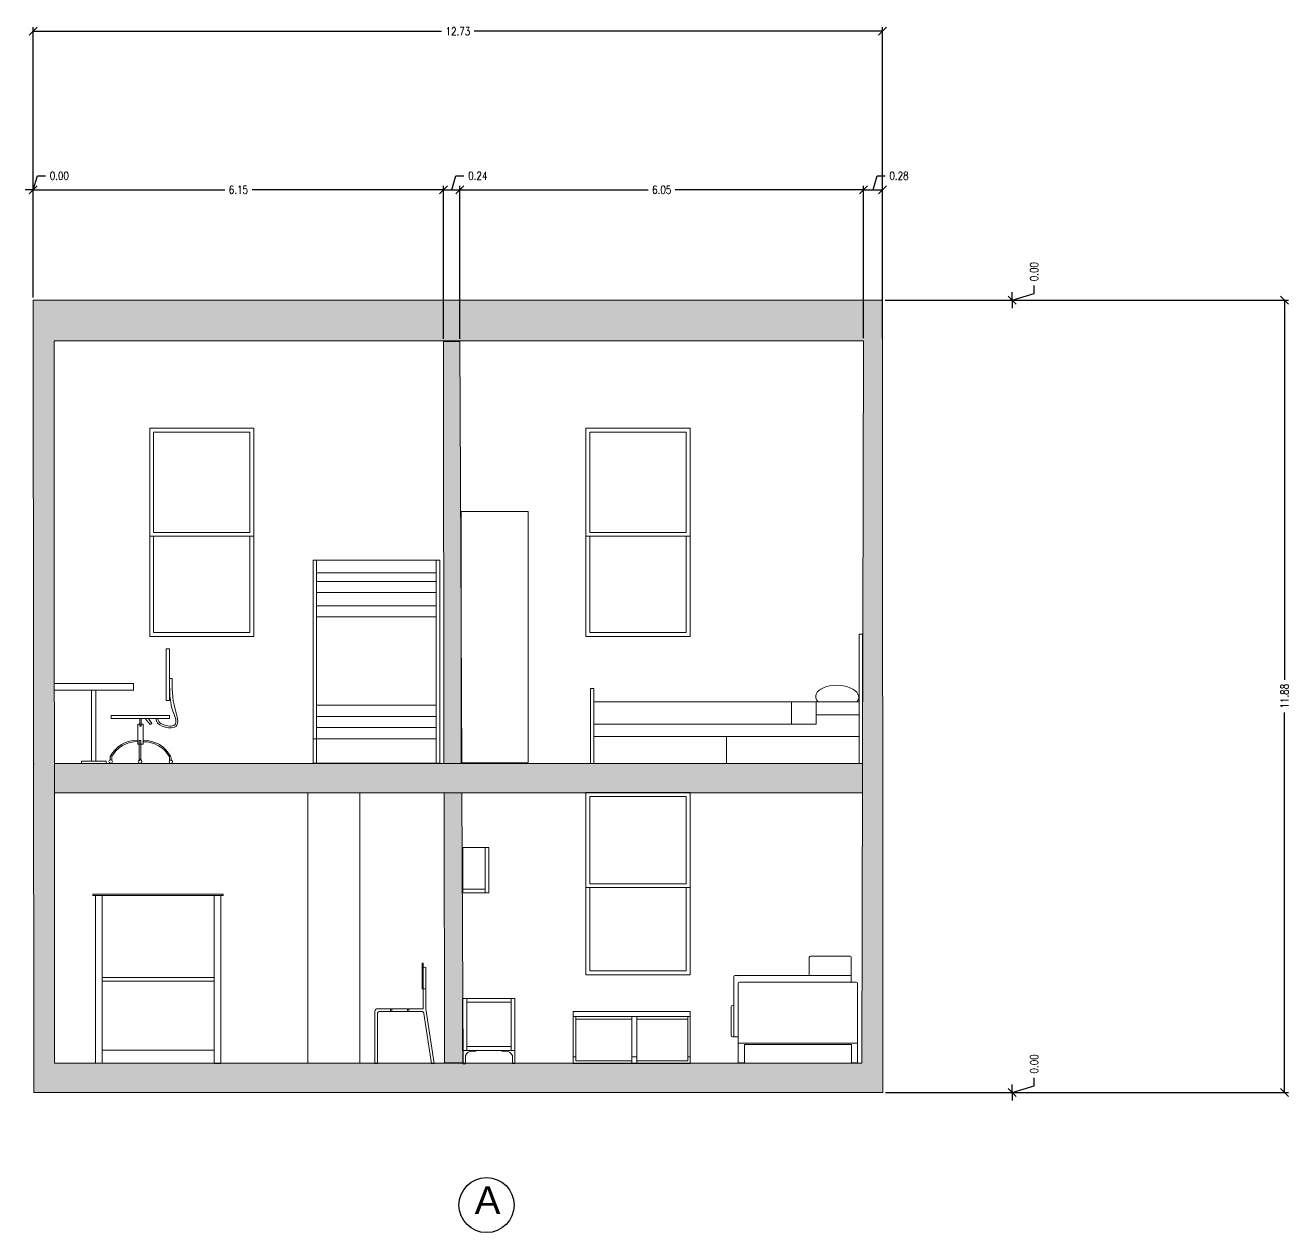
# Model space of a CAD drawing. Header units: inches. Extents: x 8.3 to 92.5, y 22.4 to 41.4.
# Drawn here: x 32.57 to 51.54, y 22.81 to 40.9 of the extents above; entities that cross this region are included whole.
import ezdxf

# ---------------------------------------------------------------- set-up
doc = ezdxf.new("R2010")
doc.units = ezdxf.units.IN
doc.header["$MEASUREMENT"] = 0
doc.layers.get('DEFPOINTS').update_dxf_attribs({"color": 210})
doc.layers.add('A-ELEV-MBE1', color=7, linetype='Continuous', lineweight=35)
doc.styles.add('E-ROMANS', font='romans.shx', dxfattribs={"width": 0.8})
doc.styles.get("Standard").update_dxf_attribs({"font": 'Arial.ttf'})
doc.dimstyles.new('E-0100_ARW_18', dxfattribs={"dimscale": 0.001, "dimtxt": 180, "dimasz": 180, "dimexe": 90, "dimexo": 60, "dimgap": 90, "dimtad": 0, "dimzin": 0, "dimdsep": 46, "dimtxsty": 'E-ROMANS', "dimblk": 'OPEN90', "dimcen": 90, "dimclrd": 256, "dimclre": 256, "dimclrt": 256, "dimadec": 0, "dimazin": 0, "dimtfac": 1, "dimtmove": 1, "dimatfit": 3, "dimldrblk": 'OPEN90', "dimfxl": 1, "dimtfill": 1, "dimtolj": 1, "dimtzin": 0, "dimarcsym": 0})

# ---------------------------------------------------------------- blocks, each defined once
blk = doc.blocks.new('_Oblique')
at = {"color": 0, "linetype": 'ByBlock', "lineweight": -2}
blk.add_line((-0.5, -0.5), (0.5, 0.5), dxfattribs=at)
blk = doc.blocks.new('*D171')
at = {"lineweight": -2, "transparency": 16777216}
for p, q in [((45.457, 36.787), (51.505, 36.787)), ((45.462, 24.911), (51.505, 24.911))]:
    blk.add_line(p, q, dxfattribs=at)
at = {"transparency": 16777216}
for p, q in [((51.445, 36.787), (51.445, 31.094)), ((51.445, 24.911), (51.445, 30.604))]:
    blk.add_line(p, q, dxfattribs=at)
at = {"layer": 'DEFPOINTS', "color": 0, "transparency": 16777216}
for p in [(45.417, 36.787), (45.422, 24.911), (51.445, 24.911)]:
    blk.add_point(p, dxfattribs=at)
at = {"transparency": 16777216, "xscale": 0.12, "yscale": 0.12, "zscale": 0.12}
for p, rotation in [((51.445, 36.787), 90), ((51.445, 24.911), 270)]:
    blk.add_blockref('_Oblique', p, dxfattribs=dict(at, rotation=rotation))
at = {"lineweight": 0, "transparency": 16777216, "insert": (51.445, 30.849), "char_height": 0.12, "attachment_point": 5, "rotation": 90, "style": 'E-ROMANS', "bg_fill": 3, "box_fill_scale": 1.25, "bg_fill_color": 256, "bg_fill_true_color": 13158600, "bg_fill_transparency": 0}
blk.add_mtext('\\A1;11.88', dxfattribs=at)
blk = doc.blocks.new('_Open90')
at = {"color": 0, "linetype": 'ByBlock', "lineweight": -2}
for p, q in [((0, 0), (-1, 0)), ((-0.5, 0.5), (0, 0)), ((0, 0), (-0.5, -0.5))]:
    blk.add_line(p, q, dxfattribs=at)
blk = doc.blocks.new('*D172')
at = {"transparency": 16777216}
for p, q in [((47.689, 36.886), (47.689, 37.006)), ((47.359, 36.787), (47.359, 36.907)), ((47.359, 36.787), (47.689, 36.886)), ((47.359, 36.787), (47.359, 36.667))]:
    blk.add_line(p, q, dxfattribs=at)
at = {"lineweight": -2, "transparency": 16777216}
blk.add_line((45.457, 36.787), (47.419, 36.787), dxfattribs=at)
blk.add_line((45.457, 36.787), (47.419, 36.787), dxfattribs=at)
at = {"layer": 'DEFPOINTS', "color": 0, "transparency": 16777216}
for p in [(45.417, 36.787), (45.417, 36.787), (47.359, 36.787)]:
    blk.add_point(p, dxfattribs=at)
at = {"transparency": 16777216, "xscale": 0.12, "yscale": 0.12, "zscale": 0.12}
for rotation in [90, 270]:
    blk.add_blockref('_Oblique', (47.359, 36.787), dxfattribs=dict(at, rotation=rotation))
at = {"lineweight": 9, "transparency": 16777216, "insert": (47.689, 37.212), "char_height": 0.12, "attachment_point": 5, "rotation": 90, "style": 'E-ROMANS', "bg_fill": 3, "box_fill_scale": 1.25, "bg_fill_color": 256, "bg_fill_true_color": 13158600, "bg_fill_transparency": 0}
blk.add_mtext('\\A1;0.00', dxfattribs=at)
blk = doc.blocks.new('*D174')
at = {"transparency": 16777216}
for p, q in [((47.69, 25.01), (47.69, 25.13)), ((47.36, 24.911), (47.36, 25.031)), ((47.36, 24.911), (47.69, 25.01)), ((47.36, 24.911), (47.36, 24.791))]:
    blk.add_line(p, q, dxfattribs=at)
at = {"lineweight": -2, "transparency": 16777216}
blk.add_line((45.462, 24.911), (47.42, 24.911), dxfattribs=at)
blk.add_line((45.462, 24.911), (47.42, 24.911), dxfattribs=at)
at = {"layer": 'DEFPOINTS', "color": 0, "transparency": 16777216}
for p in [(45.422, 24.911), (45.422, 24.911), (47.36, 24.911)]:
    blk.add_point(p, dxfattribs=at)
at = {"transparency": 16777216, "xscale": 0.12, "yscale": 0.12, "zscale": 0.12}
for rotation in [90, 270]:
    blk.add_blockref('_Oblique', (47.36, 24.911), dxfattribs=dict(at, rotation=rotation))
at = {"lineweight": 9, "transparency": 16777216, "insert": (47.69, 25.337), "char_height": 0.12, "attachment_point": 5, "rotation": 90, "style": 'E-ROMANS', "bg_fill": 3, "box_fill_scale": 1.25, "bg_fill_color": 256, "bg_fill_true_color": 13158600, "bg_fill_transparency": 0}
blk.add_mtext('\\A1;0.00', dxfattribs=at)
blk = doc.blocks.new('*D175')
at = {"transparency": 16777216}
for p, q in [((47.69, 25.01), (47.69, 25.13)), ((47.36, 24.911), (47.36, 25.031)), ((47.36, 24.911), (47.69, 25.01)), ((47.36, 24.911), (47.36, 24.791))]:
    blk.add_line(p, q, dxfattribs=at)
at = {"lineweight": -2, "transparency": 16777216}
blk.add_line((45.462, 24.911), (47.42, 24.911), dxfattribs=at)
blk.add_line((45.462, 24.911), (47.42, 24.911), dxfattribs=at)
at = {"layer": 'DEFPOINTS', "color": 0, "transparency": 16777216}
for p in [(45.422, 24.911), (45.422, 24.911), (47.36, 24.911)]:
    blk.add_point(p, dxfattribs=at)
at = {"transparency": 16777216, "xscale": 0.12, "yscale": 0.12, "zscale": 0.12}
for rotation in [90, 270]:
    blk.add_blockref('_Oblique', (47.36, 24.911), dxfattribs=dict(at, rotation=rotation))
at = {"lineweight": 9, "transparency": 16777216, "insert": (47.69, 25.337), "char_height": 0.12, "attachment_point": 5, "rotation": 90, "style": 'E-ROMANS', "bg_fill": 3, "box_fill_scale": 1.25, "bg_fill_color": 256, "bg_fill_true_color": 13158600, "bg_fill_transparency": 0}
blk.add_mtext('\\A1;0.00', dxfattribs=at)
blk = doc.blocks.new('*D151')
at = {"lineweight": -2, "transparency": 16777216}
for p, q in [((32.687, 36.827), (32.687, 40.875)), ((45.417, 36.827), (45.417, 40.875))]:
    blk.add_line(p, q, dxfattribs=at)
at = {"transparency": 16777216}
for p, q in [((32.687, 40.815), (38.807, 40.815)), ((45.417, 40.815), (39.297, 40.815))]:
    blk.add_line(p, q, dxfattribs=at)
at = {"layer": 'DEFPOINTS', "color": 0, "transparency": 16777216}
for p in [(45.417, 40.815), (32.687, 36.787), (45.417, 36.787)]:
    blk.add_point(p, dxfattribs=at)
at = {"transparency": 16777216, "xscale": 0.12, "yscale": 0.12, "zscale": 0.12, "rotation": 180}
blk.add_blockref('_Oblique', (32.687, 40.815), dxfattribs=at)
at = {"transparency": 16777216, "xscale": 0.12, "yscale": 0.12, "zscale": 0.12}
blk.add_blockref('_Oblique', (45.417, 40.815), dxfattribs=at)
at = {"lineweight": 9, "transparency": 16777216, "insert": (39.052, 40.815), "char_height": 0.12, "attachment_point": 5, "style": 'E-ROMANS', "bg_fill": 3, "box_fill_scale": 1.25, "bg_fill_color": 256, "bg_fill_true_color": 13158600, "bg_fill_transparency": 0}
blk.add_mtext('\\A1;12.73', dxfattribs=at)
blk = doc.blocks.new('*D152')
at = {"transparency": 16777216}
for p, q in [((32.687, 38.44), (32.75, 38.65)), ((32.75, 38.65), (32.87, 38.65)), ((32.687, 38.44), (32.567, 38.44)), ((32.687, 38.44), (32.807, 38.44))]:
    blk.add_line(p, q, dxfattribs=at)
at = {"lineweight": -2, "transparency": 16777216}
blk.add_line((32.687, 36.827), (32.687, 38.5), dxfattribs=at)
blk.add_line((32.687, 36.827), (32.687, 38.5), dxfattribs=at)
at = {"layer": 'DEFPOINTS', "color": 0, "transparency": 16777216}
for p in [(32.687, 38.44), (32.687, 36.787), (32.687, 36.787)]:
    blk.add_point(p, dxfattribs=at)
at = {"transparency": 16777216, "xscale": 0.12, "yscale": 0.12, "zscale": 0.12}
blk.add_blockref('_Oblique', (32.687, 38.44), dxfattribs=at)
at = {"transparency": 16777216, "xscale": 0.12, "yscale": 0.12, "zscale": 0.12, "rotation": 180}
blk.add_blockref('_Oblique', (32.687, 38.44), dxfattribs=at)
at = {"lineweight": 9, "transparency": 16777216, "insert": (33.077, 38.65), "char_height": 0.12, "attachment_point": 5, "style": 'E-ROMANS', "bg_fill": 3, "box_fill_scale": 1.25, "bg_fill_color": 256, "bg_fill_true_color": 13158600, "bg_fill_transparency": 0}
blk.add_mtext('\\A1;0.00', dxfattribs=at)
blk = doc.blocks.new('*D153')
at = {"lineweight": -2, "transparency": 16777216}
for p, q in [((32.687, 36.827), (32.687, 38.5)), ((38.837, 36.205), (38.837, 38.5))]:
    blk.add_line(p, q, dxfattribs=at)
at = {"transparency": 16777216}
for p, q in [((32.687, 38.44), (35.558, 38.44)), ((38.837, 38.44), (35.966, 38.44))]:
    blk.add_line(p, q, dxfattribs=at)
at = {"layer": 'DEFPOINTS', "color": 0, "transparency": 16777216}
for p in [(38.837, 38.44), (32.687, 36.787), (38.837, 36.165)]:
    blk.add_point(p, dxfattribs=at)
at = {"transparency": 16777216, "xscale": 0.12, "yscale": 0.12, "zscale": 0.12, "rotation": 180}
blk.add_blockref('_Oblique', (32.687, 38.44), dxfattribs=at)
at = {"transparency": 16777216, "xscale": 0.12, "yscale": 0.12, "zscale": 0.12}
blk.add_blockref('_Oblique', (38.837, 38.44), dxfattribs=at)
at = {"lineweight": 9, "transparency": 16777216, "insert": (35.762, 38.44), "char_height": 0.12, "attachment_point": 5, "style": 'E-ROMANS', "bg_fill": 3, "box_fill_scale": 1.25, "bg_fill_color": 256, "bg_fill_true_color": 13158600, "bg_fill_transparency": 0}
blk.add_mtext('\\A1;6.15', dxfattribs=at)
blk = doc.blocks.new('*D154')
at = {"transparency": 16777216}
for p, q in [((38.959, 38.44), (39.022, 38.65)), ((39.022, 38.65), (39.142, 38.65)), ((38.837, 38.44), (39.081, 38.44))]:
    blk.add_line(p, q, dxfattribs=at)
at = {"lineweight": -2, "transparency": 16777216}
for p, q in [((38.837, 36.205), (38.837, 38.5)), ((39.081, 36.205), (39.081, 38.5))]:
    blk.add_line(p, q, dxfattribs=at)
at = {"layer": 'DEFPOINTS', "color": 0, "transparency": 16777216}
for p in [(39.081, 38.44), (38.837, 36.165), (39.081, 36.165)]:
    blk.add_point(p, dxfattribs=at)
at = {"transparency": 16777216, "xscale": 0.12, "yscale": 0.12, "zscale": 0.12, "rotation": 180}
blk.add_blockref('_Oblique', (38.837, 38.44), dxfattribs=at)
at = {"lineweight": 9, "transparency": 16777216, "insert": (39.35, 38.65), "char_height": 0.12, "attachment_point": 5, "style": 'E-ROMANS', "bg_fill": 3, "box_fill_scale": 1.25, "bg_fill_color": 256, "bg_fill_true_color": 13158600, "bg_fill_transparency": 0}
blk.add_mtext('\\A1;0.24', dxfattribs=at)
at = {"transparency": 16777216, "xscale": 0.12, "yscale": 0.12, "zscale": 0.12}
blk.add_blockref('_Oblique', (39.081, 38.44), dxfattribs=at)
blk = doc.blocks.new('*D155')
at = {"lineweight": -2, "transparency": 16777216}
for p, q in [((39.081, 36.205), (39.081, 38.5)), ((45.133, 36.217), (45.133, 38.5))]:
    blk.add_line(p, q, dxfattribs=at)
at = {"transparency": 16777216}
for p, q in [((39.081, 38.44), (41.903, 38.44)), ((45.133, 38.44), (42.311, 38.44))]:
    blk.add_line(p, q, dxfattribs=at)
at = {"layer": 'DEFPOINTS', "color": 0, "transparency": 16777216}
for p in [(45.133, 38.44), (39.081, 36.165), (45.133, 36.177)]:
    blk.add_point(p, dxfattribs=at)
at = {"transparency": 16777216, "xscale": 0.12, "yscale": 0.12, "zscale": 0.12, "rotation": 180}
blk.add_blockref('_Oblique', (39.081, 38.44), dxfattribs=at)
at = {"transparency": 16777216, "xscale": 0.12, "yscale": 0.12, "zscale": 0.12}
blk.add_blockref('_Oblique', (45.133, 38.44), dxfattribs=at)
at = {"lineweight": 9, "transparency": 16777216, "insert": (42.107, 38.44), "char_height": 0.12, "attachment_point": 5, "style": 'E-ROMANS', "bg_fill": 3, "box_fill_scale": 1.25, "bg_fill_color": 256, "bg_fill_true_color": 13158600, "bg_fill_transparency": 0}
blk.add_mtext('\\A1;6.05', dxfattribs=at)
blk = doc.blocks.new('*D156')
at = {"transparency": 16777216}
for p, q in [((45.275, 38.44), (45.338, 38.65)), ((45.338, 38.65), (45.458, 38.65)), ((45.133, 38.44), (45.417, 38.44))]:
    blk.add_line(p, q, dxfattribs=at)
at = {"lineweight": -2, "transparency": 16777216}
for p, q in [((45.133, 36.217), (45.133, 38.5)), ((45.417, 36.217), (45.417, 38.5))]:
    blk.add_line(p, q, dxfattribs=at)
at = {"layer": 'DEFPOINTS', "color": 0, "transparency": 16777216}
for p in [(45.417, 38.44), (45.133, 36.177), (45.417, 36.177)]:
    blk.add_point(p, dxfattribs=at)
at = {"transparency": 16777216, "xscale": 0.12, "yscale": 0.12, "zscale": 0.12, "rotation": 180}
blk.add_blockref('_Oblique', (45.133, 38.44), dxfattribs=at)
at = {"lineweight": 9, "transparency": 16777216, "insert": (45.664, 38.65), "char_height": 0.12, "attachment_point": 5, "style": 'E-ROMANS', "bg_fill": 3, "box_fill_scale": 1.25, "bg_fill_color": 256, "bg_fill_true_color": 13158600, "bg_fill_transparency": 0}
blk.add_mtext('\\A1;0.28', dxfattribs=at)
at = {"transparency": 16777216, "xscale": 0.12, "yscale": 0.12, "zscale": 0.12}
blk.add_blockref('_Oblique', (45.417, 38.44), dxfattribs=at)

msp = doc.modelspace()

# ---------------------------------------------------------------- hatches: boundary and pattern name
h = msp.add_hatch(color=0)
h.dxf.hatch_style = 1
h.set_gradient(color1=(51, 51, 51), color2=(51, 51, 51), tint=1)
h.paths.add_polyline_path([(32.696, 24.911), (45.422, 24.911), (45.417, 36.787), (32.687, 36.787)])
h.paths.add_polyline_path([(32.998, 36.177), (45.133, 36.177), (45.106, 25.348), (42.536, 25.348), (42.536, 25.344), (40.78, 25.344), (39.907, 25.345), (39.907, 25.344), (39.868, 25.344), (39.166, 25.345), (39.166, 25.344), (39.127, 25.344), (38.696, 25.345), (38.696, 25.344), (38.657, 25.344), (37.847, 25.345), (37.847, 25.344), (37.808, 25.344), (35.496, 25.346), (35.496, 25.346), (35.399, 25.346), (33.004, 25.348)], flags=16)
h.paths.add_polyline_path([(33.58, 27.861), (33.58, 27.881), (35.531, 27.881), (35.531, 27.861), (35.399, 27.861), (35.399, 26.577), (33.717, 26.577), (33.717, 27.861)], flags=0)
h.paths.add_polyline_path([(39.712, 25.539), (39.712, 25.53), (39.771, 25.53), (39.849, 25.535), (39.849, 25.539)], flags=0)
h.paths.add_polyline_path([(40.972, 29.402), (40.972, 29.404), (42.533, 29.404), (42.533, 26.672), (40.972, 26.672), (40.972, 29.402), (39.112, 29.402), (39.116, 28.583), (39.517, 28.583), (39.517, 27.9), (39.119, 27.9), (39.131, 25.357), (38.849, 25.356), (38.844, 29.402)], flags=0)
edge = h.paths.add_edge_path(flags=0)
edge.add_line((33.411, 29.876), (33.562, 29.876))
edge.add_line((33.562, 29.876), (33.562, 30.939))
edge.add_line((33.562, 30.939), (33.623, 30.939))
edge.add_line((33.623, 30.939), (33.623, 29.876))
edge.add_line((33.623, 29.876), (33.78, 29.876))
edge.add_line((33.78, 29.876), (33.78, 29.839))
edge.add_line((33.78, 29.839), (33.848, 29.844))
edge.add_arc((33.848, 29.87), 0.0265, 180, 270, ccw=False)
edge.add_arc((33.848, 29.87), 0.0265, 111.6258, 180, ccw=False)
edge.add_line((33.838, 29.895), (33.838, 29.944))
edge.add_arc((34.249, 29.724), 0.466, 89.4897, 151.7453, ccw=False)
edge.add_line((34.253, 30.19), (34.253, 30.429))
edge.add_line((34.253, 30.429), (34.282, 30.429))
edge.add_line((34.282, 30.429), (34.282, 30.514))
edge.add_line((34.282, 30.514), (33.854, 30.514))
edge.add_line((33.854, 30.514), (33.854, 30.562))
edge.add_line((33.854, 30.562), (34.73, 30.562))
edge.add_line((34.73, 30.562), (34.73, 30.514))
edge.add_line((34.73, 30.514), (34.556, 30.514))
edge.add_spline(control_points=[(34.556, 30.514), (34.557, 30.495), (34.559, 30.483), (34.594, 30.43), (34.688, 30.397), (34.818, 30.407), (34.83, 30.431), (34.813, 30.562), (34.763, 30.633), (34.738, 30.872), (34.73, 30.783), (34.73, 31.114)], knot_values=[0.000001, 0.000001, 0.000001, 0.000001, 0.030569, 0.030569, 0.133405, 0.133405, 0.236241, 0.236241, 0.339078, 0.339078, 0.540939, 0.540939, 0.540939, 0.540939], degree=3, periodic=0)
edge.add_line((34.73, 31.062), (34.73, 30.783))
edge.add_line((34.73, 30.783), (34.677, 30.783))
edge.add_line((34.677, 30.783), (34.677, 31.557))
edge.add_line((34.677, 31.557), (34.73, 31.557))
edge.add_line((34.73, 31.557), (34.73, 31.114))
edge.add_line((34.73, 31.114), (34.77, 31.114))
edge.add_spline(control_points=[(34.77, 31.114), (34.768, 30.973), (34.765, 30.755), (34.928, 30.31), (34.539, 30.389), (34.528, 30.502), (34.528, 30.514)], knot_values=[0, 0, 0, 0, 0.236933, 0.368545, 0.523914, 0.541861, 0.541861, 0.541861, 0.541861], degree=3, periodic=0)
edge.add_line((34.528, 30.514), (34.415, 30.514))
edge.add_line((34.415, 30.514), (34.464, 30.441))
edge.add_line((34.464, 30.441), (34.437, 30.427))
edge.add_line((34.437, 30.427), (34.365, 30.514))
edge.add_line((34.365, 30.514), (34.302, 30.514))
edge.add_line((34.302, 30.514), (34.302, 30.429))
edge.add_line((34.302, 30.429), (34.333, 30.429))
edge.add_line((34.333, 30.429), (34.333, 30.189))
edge.add_arc((34.34, 29.722), 0.466, 27.2245, 90.8543, ccw=False)
edge.add_line((34.755, 29.936), (34.755, 29.893))
edge.add_arc((34.749, 29.867), 0.0265, 0, 77.01, ccw=False)
edge.add_arc((34.749, 29.867), 0.0265, -90, 0, ccw=False)
edge.add_line((34.749, 29.84), (36.884, 29.84))
edge.add_line((36.884, 29.84), (36.884, 32.888))
edge.add_line((36.884, 32.888), (36.934, 32.888))
edge.add_line((36.934, 32.888), (38.779, 32.888))
edge.add_line((38.779, 32.888), (38.779, 32.888))
edge.add_line((38.779, 32.888), (38.779, 29.839))
edge.add_line((38.779, 29.839), (38.843, 29.839))
edge.add_line((38.843, 29.839), (38.837, 36.165))
edge.add_line((38.837, 36.165), (39.081, 36.165))
edge.add_line((39.081, 36.165), (39.092, 33.617))
edge.add_line((39.092, 33.617), (40.106, 33.617))
edge.add_line((40.106, 33.617), (40.106, 29.839))
edge.add_line((40.106, 29.839), (41.041, 29.839))
edge.add_line((41.041, 29.839), (41.042, 30.964))
edge.add_line((41.042, 30.964), (41.09, 30.963))
edge.add_line((41.09, 30.963), (41.09, 30.767))
edge.add_line((41.09, 30.767), (44.423, 30.767))
edge.add_line((44.423, 30.767), (44.448, 30.767))
edge.add_ellipse((44.738, 30.839), major_axis=(0.323, -0.008), ratio=0.539658, start_angle=338.4456, end_angle=566.9539, ccw=False)
edge.add_line((45.036, 30.767), (45.069, 30.767))
edge.add_line((45.069, 30.767), (45.069, 31.78))
edge.add_line((45.069, 31.78), (45.116, 31.777))
edge.add_line((45.116, 31.777), (45.116, 29.839))
edge.add_line((45.116, 29.839), (38.779, 29.839))
edge.add_line((38.779, 29.839), (38.779, 29.839))
edge.add_line((38.779, 29.839), (38.724, 29.839))
edge.add_line((38.724, 29.839), (36.884, 29.839))
edge.add_line((36.884, 29.839), (33.411, 29.839))
edge.add_line((33.411, 29.839), (33.411, 29.876))
h.paths.add_polyline_path([(34.433, 31.744), (34.433, 34.866), (35.994, 34.866), (35.994, 31.744)], flags=0)
h.paths.add_polyline_path([(34.491, 31.803), (34.491, 33.247), (35.935, 33.247), (35.935, 31.803)], flags=0)
h.paths.add_polyline_path([(38.571, 26.456), (38.571, 26.783, 0.096723), (38.532, 26.788), (38.532, 26.462, -0.096723)], flags=0)
h.paths.add_polyline_path([(34.491, 33.305), (34.491, 34.808), (35.935, 34.808), (35.935, 33.305)], flags=0)
h.paths.add_polyline_path([(40.78, 26.125), (42.536, 26.125), (42.536, 26.046), (42.536, 25.344), (40.78, 25.344)], flags=0)
h.paths.add_polyline_path([(42.475, 27.98), (42.475, 26.731), (41.031, 26.731), (41.031, 27.98)], flags=0)
h.paths.add_polyline_path([(41.658, 25.442), (41.736, 25.442), (41.736, 26.007), (42.497, 26.007), (42.497, 25.383), (41.736, 25.383), (41.736, 25.344), (41.658, 25.344)], flags=0)
h.paths.add_polyline_path([(41.031, 28.038), (41.031, 29.345), (42.475, 29.345), (42.475, 28.038)], flags=0)
h.paths.add_polyline_path([(40.972, 31.744), (40.972, 34.866), (42.533, 34.866), (42.533, 31.744)], flags=0)
h.paths.add_polyline_path([(41.031, 31.802), (41.031, 33.246), (42.475, 33.246), (42.475, 31.802)], flags=0)
h.paths.add_polyline_path([(41.031, 33.305), (41.031, 34.807), (42.475, 34.807), (42.475, 33.305)], flags=0)
h.paths.add_polyline_path([(43.206, 26.663), (44.319, 26.663), (44.319, 26.934, -0.434263), (44.337, 26.954), (44.93, 26.954, -0.394444), (44.948, 26.938), (44.948, 26.663), (44.948, 26.564), (45.023, 26.564, -0.394444), (45.041, 26.547), (45.041, 25.647), (45.041, 25.354), (44.95, 25.354), (44.95, 25.627), (43.35, 25.627), (43.35, 25.354), (43.253, 25.354), (43.253, 25.647), (43.253, 25.744), (43.188, 25.744), (43.167, 25.744, -0.394444), (43.149, 25.761), (43.149, 26.193, -0.434263), (43.167, 26.213), (43.188, 26.213), (43.188, 26.643, -0.434263)], flags=0)
h.paths.add_polyline_path([(44.051, 30.429), (44.051, 30.767), (44.423, 30.767), (44.423, 30.429)], flags=0)
h = msp.add_hatch(color=256)
h.dxf.hatch_style = 1
h.set_gradient(color1=(51, 51, 51), color2=(51, 51, 51), tint=1)
h.paths.add_polyline_path([(38.779, 29.839), (38.779, 29.839), (38.724, 29.839), (36.884, 29.839), (33.001, 29.839), (33.002, 29.402), (40.972, 29.402), (40.972, 29.404), (42.533, 29.404), (45.116, 29.402), (45.117, 29.839)])
h.paths.add_polyline_path([(39.1, 32.03), (39.081, 36.165), (38.837, 36.165), (38.843, 29.839), (39.1, 29.839)])
h.paths.add_polyline_path([(39.112, 29.402), (38.844, 29.402), (38.849, 25.356), (39.127, 25.357), (39.127, 25.539), (39.127, 26.32)])

# ---------------------------------------------------------------- linework, layer by layer
at = {"color": 0, "lineweight": 20}
for p, q in [((32.687, 36.787), (32.696, 24.911)), ((45.417, 36.787), (32.687, 36.787)), ((45.422, 24.911), (45.417, 36.787)), ((32.998, 36.177), (33.004, 25.348)), ((45.133, 36.177), (32.998, 36.177)), ((45.106, 25.348), (45.133, 36.177)), ((33.001, 29.839), (45.117, 29.839)), ((33.004, 25.348), (45.106, 25.348)), ((32.696, 24.911), (45.422, 24.911))]:
    msp.add_line(p, q, dxfattribs=at)
at = {"color": 0, "lineweight": 5}
for p, q in [((36.884, 29.839), (36.884, 32.888)), ((37.408, 32.888), (37.408, 32.888)), ((38.779, 32.888), (38.779, 29.839)), ((45.069, 29.836), (45.069, 31.78)), ((45.069, 31.78), (45.116, 31.777)), ((34.73, 31.114), (34.77, 31.114)), ((33.005, 31.039), (34.191, 31.039)), ((34.192, 30.939), (33.006, 30.939)), ((33.562, 31.039), (33.562, 31.039)), ((33.562, 29.876), (33.562, 30.939)), ((33.623, 29.876), (33.623, 30.939)), ((34.191, 31.039), (34.191, 30.938)), ((41.041, 29.835), (41.042, 30.964)), ((41.042, 30.964), (41.09, 30.963)), ((41.09, 30.963), (41.089, 29.835)), ((34.365, 30.514), (34.437, 30.427)), ((34.464, 30.441), (34.415, 30.514)), ((34.437, 30.427), (34.464, 30.441)), ((41.089, 30.243), (45.069, 30.243)), ((43.079, 29.836), (43.079, 30.243)), ((33.838, 29.944), (33.838, 29.895)), ((33.842, 29.933), (33.842, 29.93)), ((33.864, 29.928), (33.864, 29.883)), ((34.73, 29.938), (34.73, 29.885)), ((34.755, 29.932), (34.755, 29.928)), ((34.755, 29.932), (34.755, 29.882)), ((36.8, 25.344), (36.8, 29.402)), ((37.58, 25.344), (37.58, 29.402)), ((39.459, 28.583), (39.459, 27.9)), ((39.459, 27.959), (39.127, 27.959)), ((33.717, 25.543), (33.717, 27.861)), ((35.399, 25.543), (35.399, 27.861)), ((33.717, 26.635), (35.399, 26.635)), ((33.717, 26.577), (35.399, 26.577)), ((38.518, 26.671), (38.532, 26.671)), ((38.532, 26.652), (38.518, 26.652)), ((44.948, 26.663), (44.948, 26.564)), ((38.571, 26.496), (38.571, 26.456)), ((39.849, 26.261), (39.185, 26.261)), ((37.808, 26.125), (37.808, 25.344)), ((37.844, 26.164), (38.524, 26.164)), ((37.883, 26.125), (38.507, 26.125)), ((38.042, 26.125), (38.042, 26.164)), ((38.061, 26.125), (38.061, 26.164)), ((38.296, 26.125), (38.296, 26.164)), ((38.315, 26.125), (38.315, 26.164)), ((38.543, 26.094), (38.657, 25.344)), ((38.571, 26.164), (38.696, 25.344)), ((41.658, 26.007), (40.819, 26.007)), ((42.497, 26.007), (41.736, 26.007)), ((39.166, 25.344), (39.166, 25.461)), ((39.849, 25.598), (39.185, 25.598)), ((39.868, 25.344), (39.868, 25.461)), ((40.819, 25.442), (40.78, 25.442)), ((41.736, 25.442), (41.658, 25.442)), ((42.536, 25.442), (42.497, 25.442))]:
    msp.add_line(p, q, dxfattribs=at)
at = {"color": 0, "lineweight": 9}
msp.add_line((45.116, 31.777), (45.116, 29.836), dxfattribs=at)
at = {"color": 0}
for p, q in [((32.687, 29.839), (32.699, 29.839)), ((38.779, 29.839), (36.884, 29.839)), ((39.127, 27.9), (39.127, 28.583)), ((39.127, 25.539), (39.127, 26.32)), ((38.696, 25.344), (38.657, 25.344))]:
    msp.add_line(p, q, dxfattribs=at)
at = {"color": 0, "lineweight": 20}
for points in [[(38.843, 29.839), (38.837, 36.165), (39.081, 36.165), (39.11, 29.839)], [(33.001, 29.839), (45.117, 29.839)], [(45.116, 29.402), (33.002, 29.402)], [(39.112, 29.402), (39.131, 25.357), (38.849, 25.356), (38.844, 29.402)]]:
    msp.add_lwpolyline(points, dxfattribs=at)
at = {"color": 0, "lineweight": 5}
for points in [[(39.1, 33.617), (40.106, 33.617), (40.106, 29.857), (39.1, 29.85)], [(36.884, 32.888), (36.934, 32.888), (36.934, 29.839), (36.884, 29.839)], [(38.779, 32.888), (38.724, 32.888), (38.724, 29.839), (38.779, 29.839)], [(34.73, 31.557), (34.677, 31.557), (34.677, 30.783), (34.73, 30.783)], [(44.423, 30.767), (44.051, 30.767), (44.051, 30.429), (44.423, 30.429)], [(34.73, 30.562), (33.854, 30.562), (33.854, 30.514), (34.73, 30.514)], [(34.253, 30.429), (34.333, 30.429), (34.333, 30.132), (34.253, 30.132)], [(34.282, 30.514), (34.302, 30.514), (34.302, 30.402), (34.282, 30.402)], [(34.273, 30.183), (34.299, 30.183), (34.299, 29.906), (34.273, 29.906)]]:
    msp.add_lwpolyline(points, close=True, dxfattribs=at)
for points in [[(36.884, 32.7), (36.884, 32.888), (38.779, 32.888), (38.779, 32.867)], [(38.724, 32.7), (36.934, 32.7)], [(36.884, 32.404), (36.884, 32.57)], [(36.934, 32.57), (38.724, 32.57)], [(38.724, 32.404), (36.934, 32.404)], [(36.884, 32.037), (36.884, 32.202)], [(36.934, 32.202), (38.724, 32.202)], [(38.724, 32.037), (36.934, 32.037)], [(41.089, 30.429), (44.423, 30.429), (44.423, 30.767), (41.09, 30.767)], [(45.069, 30.767), (41.09, 30.767)], [(36.934, 30.714), (38.724, 30.714)], [(38.724, 30.547), (36.934, 30.547)], [(38.779, 30.714), (38.779, 30.547)], [(45.069, 30.572), (44.423, 30.572)], [(38.724, 30.211), (36.884, 30.211), (36.884, 30.378)], [(36.934, 30.378), (38.724, 30.378)], [(39.127, 28.583), (39.517, 28.583), (39.517, 27.9), (39.127, 27.9)], [(33.58, 27.881), (33.58, 27.861), (35.531, 27.861), (35.531, 27.881), (33.58, 27.881), (33.58, 27.861)], [(33.619, 27.861), (33.619, 25.348), (33.717, 25.348), (33.717, 25.543), (35.399, 25.543), (35.399, 25.346), (35.496, 25.346), (35.496, 27.861)], [(44.319, 26.663), (44.319, 26.938)], [(44.337, 26.954), (44.931, 26.954)], [(44.948, 26.938), (44.948, 26.663)], [(38.532, 26.788), (38.532, 26.847), (38.518, 26.847), (38.518, 26.462), (38.532, 26.462)], [(38.542, 26.788), (38.532, 26.788), (38.532, 26.173)], [(38.571, 26.164), (38.571, 26.783)], [(43.253, 25.744), (43.188, 25.744), (43.188, 26.646)], [(43.206, 26.663), (44.931, 26.663)], [(43.271, 26.564), (45.024, 26.564)], [(43.253, 25.647), (43.253, 26.547)], [(45.041, 26.547), (45.041, 25.647), (43.253, 25.647)], [(39.127, 25.539), (39.907, 25.539), (39.907, 26.32), (39.127, 26.32)], [(39.185, 26.32), (39.185, 25.539)], [(39.849, 26.32), (39.849, 25.539)], [(43.149, 25.761), (43.149, 26.196)], [(43.167, 26.213), (43.188, 26.213)], [(37.808, 25.344), (37.847, 25.344), (37.847, 26.089)], [(42.536, 25.344), (42.536, 26.125), (40.78, 26.125), (40.78, 25.344), (42.536, 25.344)], [(42.536, 26.125), (42.536, 26.046), (40.78, 26.046), (40.78, 26.125), (42.536, 26.125)], [(42.536, 26.046), (42.536, 25.344), (40.78, 25.344), (40.78, 26.046), (40.819, 26.046), (40.819, 25.383), (41.658, 25.383)], [(41.736, 26.046), (41.736, 25.344), (41.658, 25.344), (41.658, 26.046)], [(41.736, 25.383), (42.497, 25.383), (42.497, 26.046)], [(43.188, 25.744), (43.167, 25.744)], [(43.253, 25.647), (43.253, 25.354), (43.35, 25.354), (43.35, 25.627), (44.95, 25.627), (44.95, 25.354), (45.041, 25.354), (45.041, 25.647)], [(39.322, 25.539), (39.322, 25.53), (39.263, 25.53)], [(39.712, 25.539), (39.712, 25.53), (39.771, 25.53)], [(39.907, 25.539), (39.907, 25.344), (39.868, 25.344)]]:
    msp.add_lwpolyline(points, dxfattribs=at)
at = {"color": 0, "lineweight": 9}
msp.add_lwpolyline([(33.411, 29.876), (33.78, 29.876), (33.78, 29.839), (33.411, 29.839)], close=True, dxfattribs=at)
at = {"color": 0, "lineweight": 0}
msp.add_lwpolyline([(34.277, 29.88), (34.277, 29.895), (34.303, 29.895), (34.303, 29.883)], dxfattribs=at)
at = {"color": 0}
msp.add_lwpolyline([(41.28, 29.839), (41.28, 29.839), (41.28, 29.839), (41.28, 29.839)], close=True, dxfattribs=at)
msp.add_lwpolyline([(39.127, 25.539), (39.127, 25.344), (39.166, 25.344)], dxfattribs=at)
at = {"color": 0, "lineweight": 0}
for centre in [(33.848, 29.87), (34.288, 29.87), (34.749, 29.867)]:
    msp.add_circle(centre, 0.0265, dxfattribs=at)
at = {"color": 0}
msp.add_circle((39.481, 23.221), 0.413, dxfattribs=at)
at = {"color": 0, "lineweight": 5}
for centre, radius, start, end in [((34.249, 29.724), 0.466, 89.4897, 151.7453), ((34.249, 29.724), 0.445, 89.4897, 150.9864), ((34.34, 29.722), 0.466, 28.2547, 90.5103), ((34.34, 29.722), 0.445, 29.0136, 90.5103), ((44.338, 26.936), 0.0183, 91.1712, 174.9346), ((44.93, 26.936), 0.0183, 5.0654, 88.8288), ((38.537, 26.685), 0.103, 70.688, 92.7865), ((43.206, 26.645), 0.0183, 91.1712, 174.9346), ((43.271, 26.546), 0.0183, 91.1712, 174.9346), ((44.93, 26.645), 0.0183, 5.0654, 88.8288), ((45.023, 26.546), 0.0183, 5.0654, 88.8288), ((38.537, 26.359), 0.103, 70.688, 92.7865), ((43.167, 26.194), 0.0183, 91.1712, 174.9346), ((37.845, 26.126), 0.0375, 87.6739, 182.3261), ((37.884, 26.087), 0.0375, 87.6739, 182.3261), ((38.506, 26.087), 0.0375, 6.6438, 87.6739), ((38.523, 26.173), 0.0093, 276.7142, 357.5322), ((43.167, 25.763), 0.0183, 185.0654, 268.8288), ((39.266, 25.422), 0.108, 88.6313, 158.6153), ((39.768, 25.422), 0.108, 21.3847, 91.3687)]:
    msp.add_arc(centre, radius, start, end, dxfattribs=at)
msp.add_ellipse((44.738, 30.839), major_axis=(0.323, -0.008), ratio=0.539658, start_param=5.906989, end_param=9.895212, dxfattribs=at)
for points, knots in [([(34.77, 31.114), (34.768, 30.973), (34.765, 30.755), (34.928, 30.31), (34.539, 30.389), (34.528, 30.502), (34.528, 30.514)], [0, 0, 0, 0, 0.2369333, 0.3685451, 0.5239139, 0.5418607, 0.5418607, 0.5418607, 0.5418607]), ([(34.73, 31.114), (34.73, 30.783), (34.738, 30.872), (34.763, 30.633), (34.813, 30.562), (34.83, 30.431), (34.818, 30.407), (34.688, 30.397), (34.594, 30.43), (34.559, 30.483), (34.557, 30.495), (34.556, 30.514)], [0, 0, 0, 0, 0.2018622, 0.2018622, 0.3046987, 0.3046987, 0.4075351, 0.4075351, 0.5103716, 0.5103716, 0.5409391, 0.5409391, 0.5409391, 0.5409391])]:
    msp.add_open_spline(points, degree=3, knots=knots, dxfattribs=at)
at = {"layer": 'A-ELEV-MBE1', "color": 0, "lineweight": 5}
for p, q in [((34.433, 34.866), (34.433, 31.744)), ((34.433, 34.866), (35.994, 34.866)), ((34.491, 34.808), (35.935, 34.808)), ((34.491, 34.808), (34.491, 33.305)), ((35.935, 34.808), (35.935, 33.305)), ((35.994, 34.866), (35.994, 31.744)), ((40.972, 34.866), (40.972, 31.744)), ((40.972, 34.866), (42.533, 34.866)), ((41.031, 34.807), (42.475, 34.807)), ((41.031, 34.807), (41.031, 33.305)), ((42.475, 34.807), (42.475, 33.305)), ((42.533, 34.866), (42.533, 31.744)), ((34.491, 33.247), (34.491, 31.803)), ((35.935, 33.247), (35.935, 31.803)), ((41.031, 33.246), (41.031, 31.802)), ((42.475, 33.246), (42.475, 31.802)), ((34.433, 31.744), (35.994, 31.744)), ((34.491, 31.803), (35.935, 31.803)), ((40.972, 31.744), (42.533, 31.744)), ((41.031, 31.802), (42.475, 31.802)), ((40.972, 29.404), (40.972, 26.672)), ((42.533, 29.404), (40.972, 29.404)), ((42.533, 29.404), (42.533, 26.672)), ((41.031, 29.345), (42.475, 29.345)), ((41.031, 29.345), (41.031, 28.038)), ((42.475, 29.345), (42.475, 28.038)), ((41.031, 27.98), (41.031, 26.731)), ((42.475, 27.98), (42.475, 26.731)), ((40.972, 26.672), (42.533, 26.672)), ((41.031, 26.731), (42.475, 26.731))]:
    msp.add_line(p, q, dxfattribs=at)
for points in [[(35.994, 33.247), (34.433, 33.247)], [(35.935, 33.305), (34.491, 33.305)], [(42.533, 33.246), (40.972, 33.246)], [(42.475, 33.305), (41.031, 33.305)], [(42.533, 27.98), (40.972, 27.98)], [(42.475, 28.038), (41.031, 28.038)]]:
    msp.add_lwpolyline(points, dxfattribs=at)

# ---------------------------------------------------------------- texts
at = {"color": 0, "insert": (39.304, 23.503), "char_height": 0.413, "attachment_point": 1}
msp.add_mtext_dynamic_manual_height_columns('A', width=2.13344, gutter_width=1, heights=[0], dxfattribs=at)

# ---------------------------------------------------------------- next in the draw order: dimensions: what is measured, and where the dimension line sits
at = {"lineweight": 0}
dim = msp.add_linear_dim(base=(51.445, 24.911), p1=(45.417, 36.787), p2=(45.422, 24.911), angle=90, dimstyle='E-0100_ARW_18', override={"dimtxt": 120, "dimasz": 120, "dimexe": 60, "dimexo": 40, "dimgap": 60, "dimblk": 'Oblique', "dimcen": 60, "dimlwd": 65535}, dxfattribs=at)
dim.commit()
dim.dimension.update_dxf_attribs({"geometry": '*D171', "text_midpoint": (51.445, 30.849)})

# ---------------------------------------------------------------- next in the draw order: dimensions: what is measured, and where the dimension line sits
at = {"lineweight": 9}
for base, p1, p2, picture, middle in [((47.359303411, 36.786513477), (45.416800063, 36.786513477), (45.416800063, 36.786513477), '*D172', (47.689303411, 37.065513477)), ((47.359586653, 24.911499169), (45.422067539, 24.911499169), (45.422067539, 24.911499169), '*D174', (47.689586653, 25.190499169))]:
    dim = msp.add_linear_dim(base=base, p1=p1, p2=p2, angle=90, dimstyle='E-0100_ARW_18', override={"dimtxt": 120, "dimasz": 120, "dimexe": 60, "dimexo": 40, "dimgap": 60, "dimblk": 'Oblique', "dimcen": 60, "dimlwd": 65535}, dxfattribs=at)
    dim.commit()
    dim.dimension.update_dxf_attribs({"geometry": picture, "text_midpoint": middle})

# ---------------------------------------------------------------- next in the draw order: dimensions: what is measured, and where the dimension line sits
dim = msp.add_linear_dim(base=(45.417, 40.815), p1=(32.687, 36.787), p2=(45.417, 36.787), dimstyle='E-0100_ARW_18', override={"dimtxt": 120, "dimasz": 120, "dimexe": 60, "dimexo": 40, "dimgap": 60, "dimblk": 'Oblique', "dimcen": 60, "dimlwd": 65535}, dxfattribs=at)
dim.commit()
dim.dimension.update_dxf_attribs({"geometry": '*D151', "text_midpoint": (39.052, 40.815)})
dim = msp.add_linear_dim(base=(47.359586653, 24.911499169), p1=(45.422067539, 24.911499169), p2=(45.422067539, 24.911499169), angle=90, dimstyle='E-0100_ARW_18', override={"dimtxt": 120, "dimasz": 120, "dimexe": 60, "dimexo": 40, "dimgap": 60, "dimblk": 'Oblique', "dimcen": 60, "dimlwd": 65535}, dxfattribs=at)
dim.commit()
dim.dimension.update_dxf_attribs({"geometry": '*D175', "text_midpoint": (47.689586653, 25.190499169)})

# ---------------------------------------------------------------- next in the draw order: dimensions: what is measured, and where the dimension line sits
dim = msp.add_linear_dim(base=(32.687355867, 38.439652228), p1=(32.687355867, 36.786513477), p2=(32.687355867, 36.786513477), dimstyle='E-0100_ARW_18', override={"dimtxt": 120, "dimasz": 120, "dimexe": 60, "dimexo": 40, "dimgap": 60, "dimblk": 'Oblique', "dimcen": 60, "dimlwd": 65535}, dxfattribs=at)
dim.commit()
dim.dimension.update_dxf_attribs({"geometry": '*D152', "text_midpoint": (32.930355867, 38.649652228)})

# ---------------------------------------------------------------- next in the draw order: dimensions: what is measured, and where the dimension line sits
dim = msp.add_linear_dim(base=(38.837, 38.44), p1=(32.687, 36.787), p2=(38.837, 36.165), dimstyle='E-0100_ARW_18', override={"dimtxt": 120, "dimasz": 120, "dimexe": 60, "dimexo": 40, "dimgap": 60, "dimblk": 'Oblique', "dimcen": 60, "dimlwd": 65535}, dxfattribs=at)
dim.commit()
dim.dimension.update_dxf_attribs({"geometry": '*D153', "text_midpoint": (35.762, 38.44)})

# ---------------------------------------------------------------- next in the draw order: dimensions: what is measured, and where the dimension line sits
dim = msp.add_linear_dim(base=(39.081, 38.44), p1=(38.837, 36.165), p2=(39.081, 36.165), dimstyle='E-0100_ARW_18', override={"dimtxt": 120, "dimasz": 120, "dimexe": 60, "dimexo": 40, "dimgap": 60, "dimblk": 'Oblique', "dimcen": 60, "dimlwd": 65535}, dxfattribs=at)
dim.commit()
dim.dimension.update_dxf_attribs({"geometry": '*D154', "text_midpoint": (39.202, 38.65)})

# ---------------------------------------------------------------- next in the draw order: dimensions: what is measured, and where the dimension line sits
dim = msp.add_linear_dim(base=(45.133, 38.44), p1=(39.081, 36.165), p2=(45.133, 36.177), dimstyle='E-0100_ARW_18', override={"dimtxt": 120, "dimasz": 120, "dimexe": 60, "dimexo": 40, "dimgap": 60, "dimblk": 'Oblique', "dimcen": 60, "dimlwd": 65535}, dxfattribs=at)
dim.commit()
dim.dimension.update_dxf_attribs({"geometry": '*D155', "text_midpoint": (42.107, 38.44)})

# ---------------------------------------------------------------- next in the draw order: dimensions: what is measured, and where the dimension line sits
dim = msp.add_linear_dim(base=(45.417, 38.44), p1=(45.133, 36.177), p2=(45.417, 36.177), dimstyle='E-0100_ARW_18', override={"dimtxt": 120, "dimasz": 120, "dimexe": 60, "dimexo": 40, "dimgap": 60, "dimblk": 'Oblique', "dimcen": 60, "dimlwd": 65535}, dxfattribs=at)
dim.commit()
dim.dimension.update_dxf_attribs({"geometry": '*D156', "text_midpoint": (45.518, 38.65)})

doc.saveas('drawing.dxf')
